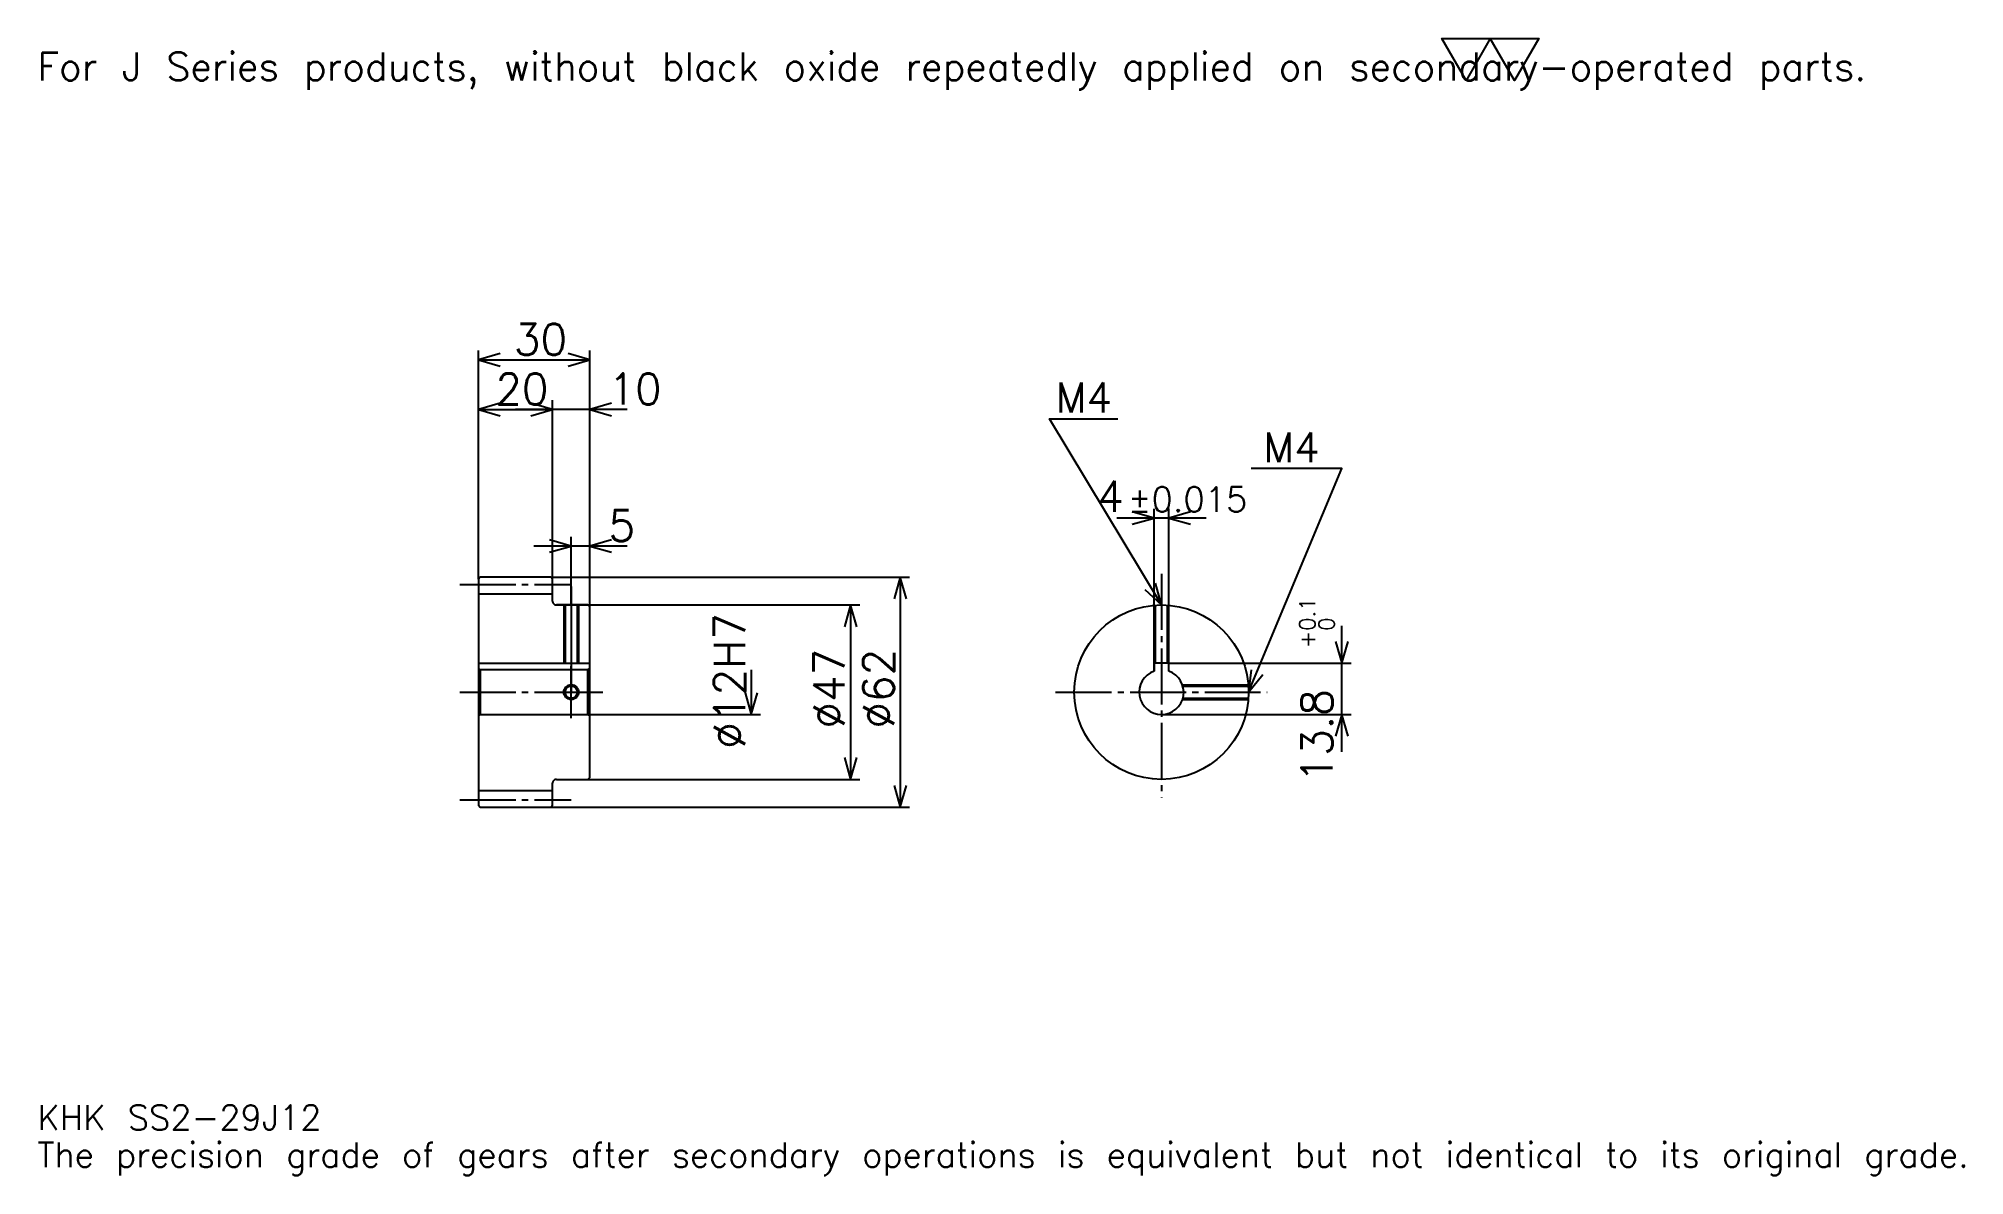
# Model space of a CAD drawing. Extents: x 17 to 536, y 6 to 313.
import ezdxf

# ---------------------------------------------------------------- set-up
doc = ezdxf.new("R2010")
doc.units = 0
doc.linetypes.add('DASHDOT', pattern=[20.086956, 15.065217, -1.673913, 1.673913, -1.673913])
doc.layers.get('0').update_dxf_attribs({"linetype": 'CONTINUOUS'})
doc.layers.add('DASHDOT', color=6, linetype='DASHDOT')
doc.styles.add('KANJI', font='TXT', dxfattribs={"bigfont": 'BIGFONT'})

msp = doc.modelspace()

# ---------------------------------------------------------------- linework, layer by layer
at = {"color": 5}
for p, q in [((135.586975, 167.42392), (135.586975, 228.521759)), ((165.586975, 167.42392), (165.586975, 228.521759)), ((135.586975, 226.01088), (165.586975, 226.01088)), ((155.586975, 167.42392), (155.586975, 215.130432)), ((135.586975, 212.619568), (155.586975, 212.619568)), ((175.630463, 212.619568), (145.543503, 212.619568)), ((331.695679, 183.358704), (307.608704, 183.358704)), ((317.652191, 144.223923), (317.652191, 185.869568)), ((321.652191, 144.223923), (321.652191, 185.869568)), ((160.586975, 167.42392), (160.586975, 178.304352)), ((175.630463, 175.793488), (150.543503, 175.793488)), ((135.586975, 166.92392), (135.586975, 167.42392)), ((155.086975, 167.42392), (165.586975, 167.42392)), ((155.586975, 166.92392), (155.586975, 167.42392)), ((160.586975, 159.92392), (160.586975, 167.42392)), ((160.586975, 159.92392), (160.586975, 167.42392)), ((165.586975, 167.42392), (251.793503, 167.42392)), ((165.586975, 159.42392), (165.586975, 167.42392)), ((249.282623, 167.42392), (249.282623, 105.42392)), ((156.586975, 159.92392), (165.586975, 159.92392)), ((165.586975, 159.92392), (238.402191, 159.92392)), ((235.891327, 159.92392), (235.891327, 112.92392)), ((368.260895, 120.38044), (368.260895, 154.267395)), ((209.108719, 142.42392), (209.108719, 130.42392)), ((321.652191, 144.223923), (370.771759, 144.223923)), ((165.586975, 130.42392), (211.619598, 130.42392)), ((319.652191, 130.42392), (370.771759, 130.42392)), ((156.586975, 112.92392), (165.586975, 112.92392)), ((165.586975, 112.92392), (238.402191, 112.92392)), ((155.086975, 105.42392), (165.586975, 105.42392)), ((165.586975, 105.42392), (251.793503, 105.42392))]:
    msp.add_line(p, q, dxfattribs=at)
at = {"color": 4}
for p, q in [((135.586975, 162.92392), (155.586975, 162.92392)), ((135.586975, 144.223923), (165.586975, 144.223923)), ((136.086975, 142.42392), (136.086975, 130.42392)), ((165.086975, 142.42392), (165.586975, 142.92392)), ((165.086975, 130.42392), (165.586975, 129.92392)), ((135.586975, 109.92392), (155.586975, 109.92392))]:
    msp.add_line(p, q, dxfattribs=at)
at = {"color": 7}
msp.add_lwpolyline([(401.739136, 301.304352), (395.210876, 312.619995), (421.323914, 312.619995), (414.795654, 301.304352), (408.267395, 312.619995), (401.739136, 301.304352)], dxfattribs=at)
at = {"color": 5}
for points in [[(141.445663, 227.684784), (135.586975, 226.01088), (141.445663, 224.336975)], [(159.728271, 224.336975), (165.586975, 226.01088), (159.728271, 227.684784)], [(141.445663, 214.293488), (135.586975, 212.619568), (141.445663, 210.945648)], [(149.728271, 210.945648), (155.586975, 212.619568), (149.728271, 214.293488)], [(149.728271, 210.945648), (155.586975, 212.619568), (149.728271, 214.293488)], [(171.445679, 214.293488), (165.586975, 212.619568), (171.445679, 210.945648)], [(319.652191, 159.92392), (289.521759, 210.141312), (307.934814, 210.141312)], [(343.152191, 136.42392), (368.260895, 196.75), (343.821777, 196.75)], [(311.793518, 181.684784), (317.652191, 183.358704), (311.793518, 185.032623)], [(327.510864, 185.032623), (321.652191, 183.358704), (327.510864, 181.684784)], [(154.728271, 174.119568), (160.586975, 175.793488), (154.728271, 177.467392)], [(171.445679, 177.467392), (165.586975, 175.793488), (171.445679, 174.119568)], [(250.956543, 161.565216), (249.282623, 167.42392), (247.608719, 161.565216)], [(315.202545, 164.086487), (319.652191, 159.92392), (318.073303, 165.808929)], [(237.565231, 154.065216), (235.891327, 159.92392), (234.217407, 154.065216)], [(366.586975, 150.082611), (368.260895, 144.223923), (369.934814, 150.082611)], [(343.858063, 142.476028), (343.152191, 136.42392), (346.948853, 141.18959)], [(207.434814, 136.282608), (209.108719, 130.42392), (210.782623, 136.282608)], [(369.934814, 124.565224), (368.260895, 130.42392), (366.586975, 124.565224)], [(234.217407, 118.782616), (235.891327, 112.92392), (237.565231, 118.782616)], [(247.608719, 111.282616), (249.282623, 105.42392), (250.956543, 111.282616)]]:
    msp.add_lwpolyline(points, dxfattribs=at)
at = {"color": 4}
for points in [[(155.586975, 160.92392), (155.586975, 166.92392), (155.086975, 167.42392), (136.086975, 167.42392), (135.586975, 166.92392), (135.586975, 129.92392)], [(156.586975, 112.92392), (165.086975, 112.92392), (165.586975, 113.42392), (165.586975, 159.42392), (165.086975, 159.92392), (156.586975, 159.92392)], [(158.586975, 159.92392), (158.586975, 144.223923)], [(158.96698, 159.92392), (158.96698, 144.223923)], [(162.20697, 159.92392), (162.20697, 144.223923)], [(162.586975, 159.92392), (162.586975, 144.223923)], [(317.652191, 142.08078), (317.652191, 159.838654)], [(318.032196, 144.223923), (318.032196, 159.868011)], [(321.272186, 144.223923), (321.272186, 159.868011)], [(321.652191, 142.08078), (321.652191, 159.838654)], [(135.586975, 129.92392), (136.086975, 130.42392), (165.086975, 130.42392), (165.086975, 142.42392), (136.086975, 142.42392), (135.586975, 142.92392)], [(321.652191, 142.08078), (321.652191, 144.223923), (317.652191, 144.223923), (317.652191, 142.08078)], [(325.309052, 138.42392), (343.066925, 138.42392)], [(325.429352, 138.043915), (343.096283, 138.043915)], [(135.586975, 129.92392), (135.586975, 105.92392), (136.086975, 105.42392), (155.086975, 105.42392), (155.586975, 105.92392), (155.586975, 111.92392)], [(325.309052, 134.42392), (343.066925, 134.42392)], [(325.429352, 134.803925), (343.096283, 134.803925)]]:
    msp.add_lwpolyline(points, dxfattribs=at)
for centre, radius in [((319.652191, 136.42392), 23.5), ((160.586975, 136.42392), 1.62)]:
    msp.add_circle(centre, radius, dxfattribs=at)
at = {"color": 7}
msp.add_circle((160.586975, 136.42392), 2, dxfattribs=at)
at = {"color": 4}
for centre, radius, start, end in [((156.586975, 160.92392), 1, 180, 270), ((319.652191, 136.42392), 6, 109.47122094, 70.52877906), ((156.586975, 111.92392), 1, 90, 180)]:
    msp.add_arc(centre, radius, start, end, dxfattribs=at)
at = {"layer": 'DASHDOT', "color": 7}
for p, q in [((319.652191, 168.293488), (319.652191, 107.902176)), ((130.565231, 165.42392), (160.608719, 165.42392)), ((160.586975, 159.92392), (160.586975, 136.42392)), ((130.565231, 136.42392), (170.608719, 136.42392)), ((291.130432, 136.42392), (348.17395, 136.42392)), ((130.565231, 107.42392), (160.608719, 107.42392))]:
    msp.add_line(p, q, dxfattribs=at)
for points in [[(160.586975, 164.945663), (160.586975, 139.202179)], [(160.586975, 129.402176), (160.586975, 143.445663)], [(153.565231, 136.42392), (167.608719, 136.42392)]]:
    msp.add_lwpolyline(points, dxfattribs=at)

# ---------------------------------------------------------------- texts
at = {"color": 7, "style": 'KANJI'}
for s, height, p in [('For J Series products, without black oxide repeatedly applied on secondary-operated parts.', 7.532609, (16.73913, 301.304352)), ('30', 8.369565, (145.146759, 227.350006)), ('20', 8.369565, (140.146759, 213.958694)), ('10', 8.369565, (170.608719, 213.958694)), ('M4', 8.034783, (291.195679, 211.815216)), ('M4', 8.034783, (347.169586, 198.42392)), ('4', 8.369565, (302.375732, 185.032623)), ('%%p0.015', 6.695652, (310.660583, 185.032623)), ('5', 8.369565, (170.608719, 177.132614)), ('KHK SS2-29J12', 6.695652, (16.73913, 18.413044)), ('The precision grade of gears after secondary operations is equivalent but not identical to its original grade.', 6.695652, (16.73913, 8.369565))]:
    msp.add_text(s, height=height, dxfattribs=at).set_placement(p)
for s, height, p in [('%%c12H7', 8.369565, (207.434814, 121.14946)), ('0.1', 4.184783, (361.063049, 152.993042)), ('0', 4.184783, (366.252197, 152.993042)), ('+', 4.184783, (361.063049, 148.306076)), ('%%c47', 8.369565, (234.217407, 126.589676)), ('%%c62', 8.369565, (247.608719, 126.589676)), ('13.8', 8.369565, (365.750031, 112.079285))]:
    msp.add_text(s, height=height, rotation=90, dxfattribs=at).set_placement(p)

doc.saveas('drawing.dxf')
